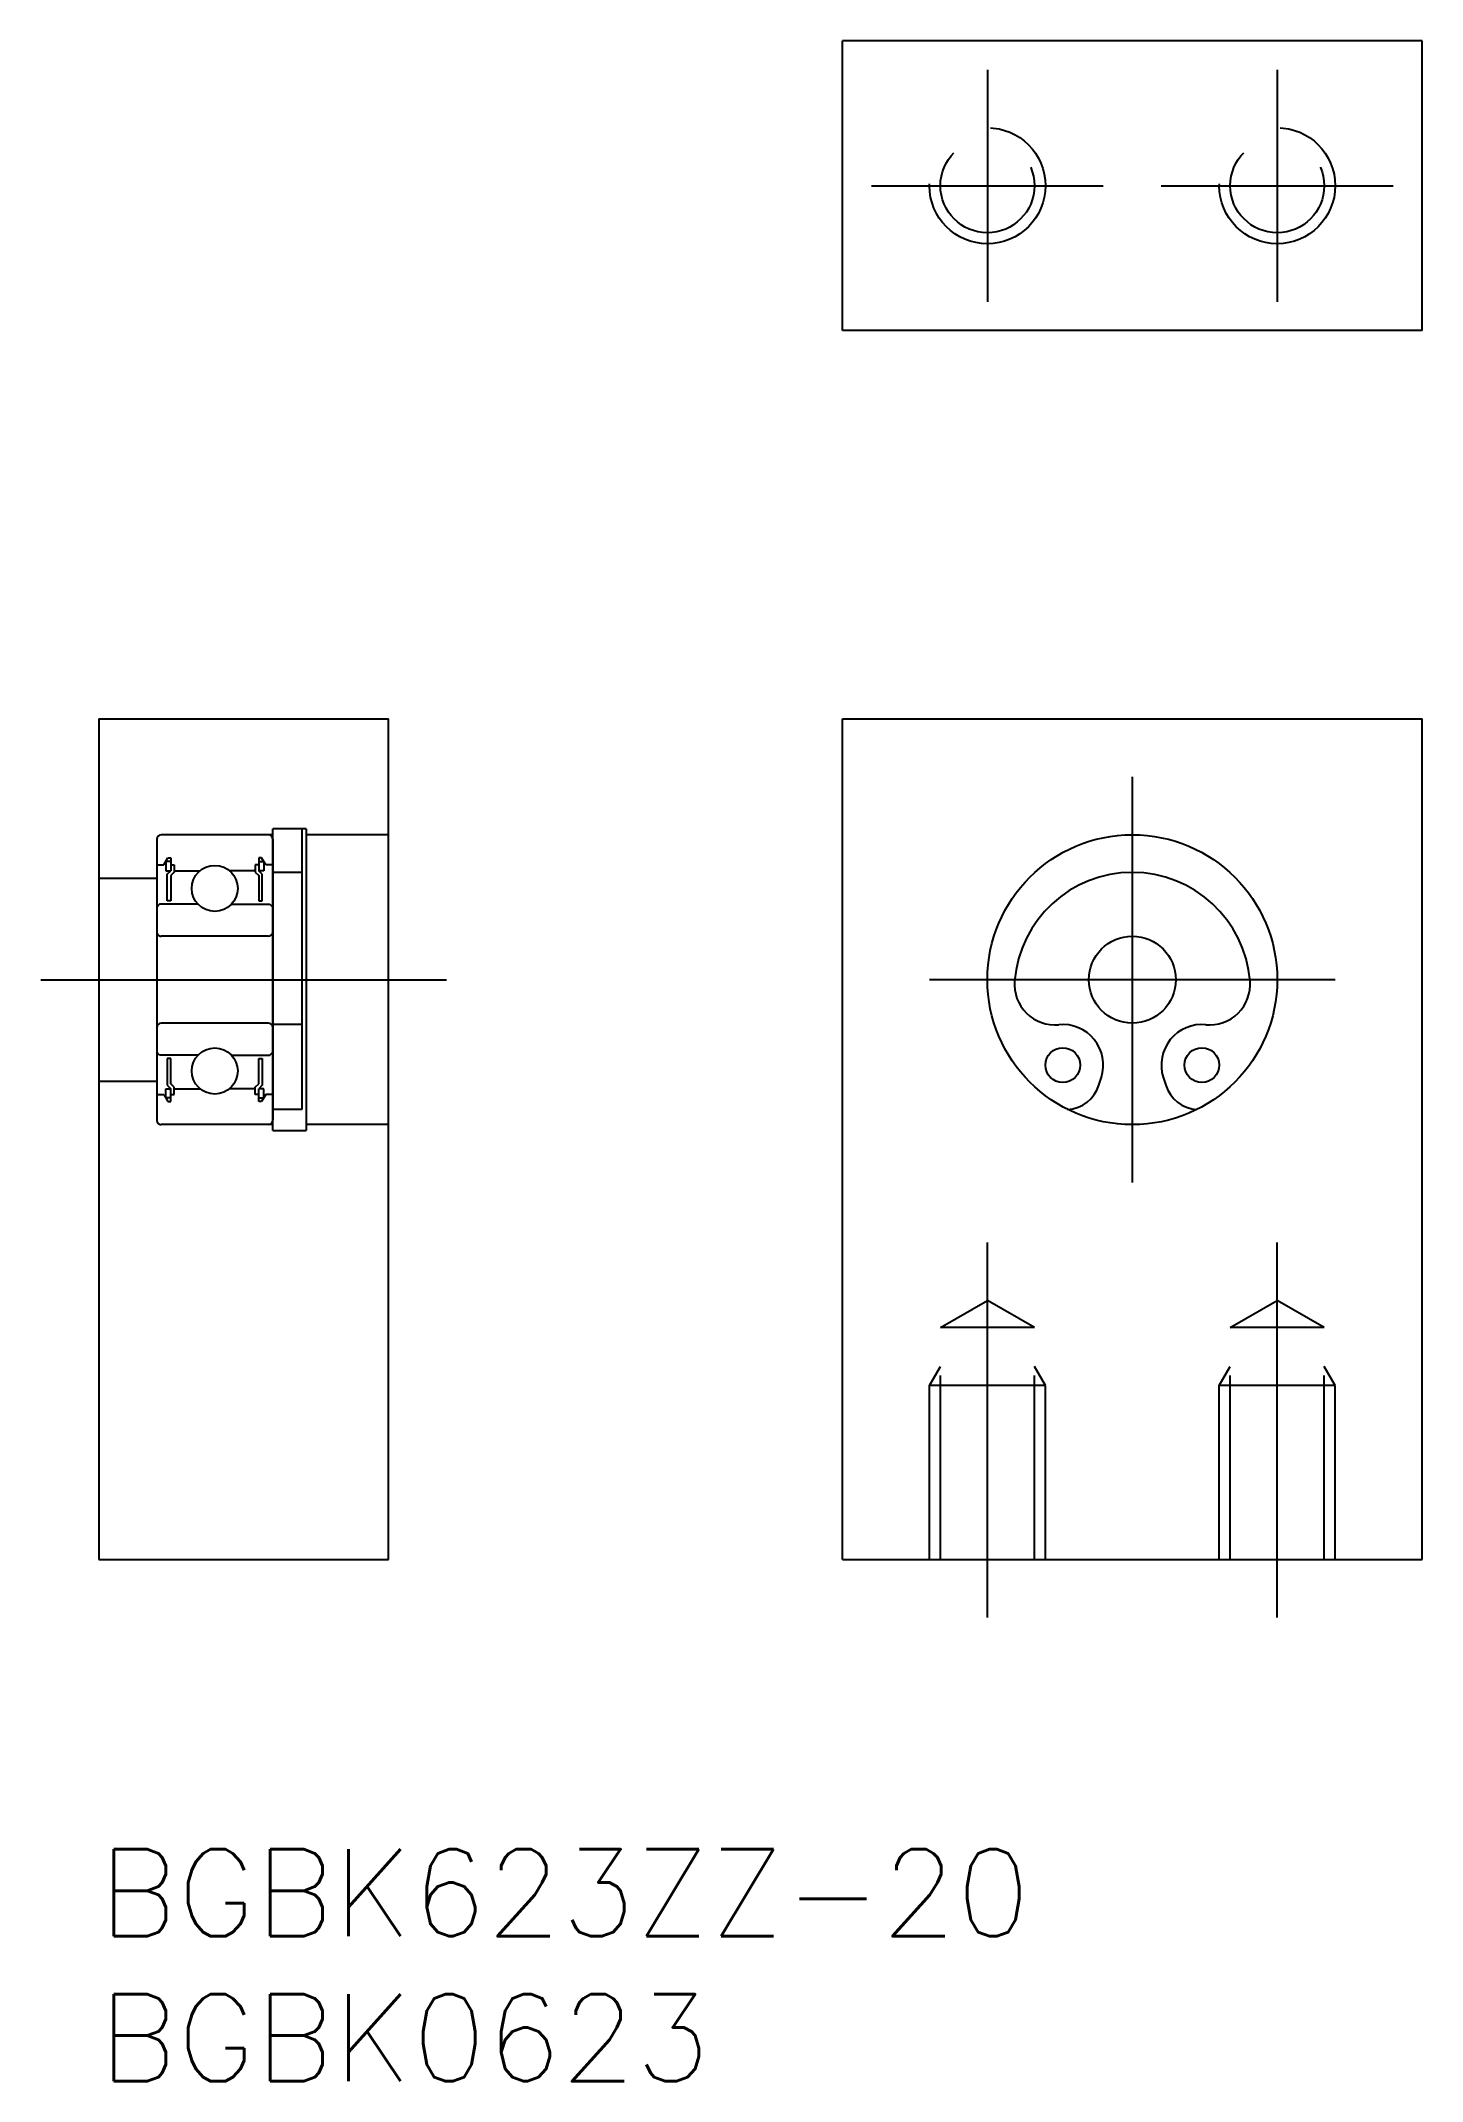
# Model space of a CAD drawing. Extents: x -2 to 45.7, y -8 to 62.4.
import ezdxf

# ---------------------------------------------------------------- set-up
doc = ezdxf.new("R2010")
doc.units = 0
doc.header["$LTSCALE"] = 0.5
doc.linetypes.add('CENTER', pattern=[50.8, 31.75, -6.35, 6.35, -6.35])
doc.linetypes.add('DASHED', pattern=[19.05, 12.7, -6.35])
for name, color, linetype in [('MSM_CENTER', 1, 'CENTER'), ('MSM_CONTINUOUS', 7, 'CONTINUOUS'), ('MSM_DASHED', 4, 'DASHED'), ('MSM_PART_NUMBER', 7, 'CONTINUOUS')]:
    doc.layers.add(name, color=color, linetype=linetype)
doc.styles.get("Standard").update_dxf_attribs({"font": 'txt.shx', "height": 3, "bigfont": 'bigfont.shx'})

# ---------------------------------------------------------------- blocks, each defined once
blk = doc.blocks.new('*U4')
at = {"layer": 'MSM_PART_NUMBER'}
blk.add_text('BGBK623ZZ-20', height=3, dxfattribs=at).set_placement((0, -3))
blk = doc.blocks.new('*U5')
at = {"layer": 'MSM_PART_NUMBER'}
blk.add_text('BGBK0623', height=3, dxfattribs=at).set_placement((0, -8))

msp = doc.modelspace()

# ---------------------------------------------------------------- linework, layer by layer
at = {"layer": 'MSM_CENTER'}
for p, q in [((30.655, 61.39), (30.655, 53.39)), ((40.655, 61.39), (40.655, 53.39)), ((26.655, 57.39), (34.655, 57.39)), ((36.655, 57.39), (44.655, 57.39)), ((35.655, 37), (35.655, 23)), ((-2, 30), (12, 30)), ((42.655, 30), (28.655, 30)), ((30.655, 8), (30.655, 20.936)), ((40.655, 8), (40.655, 20.936))]:
    msp.add_line(p, q, dxfattribs=at)
at = {"layer": 'MSM_CONTINUOUS'}
for p, q in [((25.655, 52.39), (25.655, 62.39)), ((45.655, 62.39), (25.655, 62.39)), ((45.655, 52.39), (45.655, 62.39)), ((45.655, 52.39), (25.655, 52.39)), ((0, 39), (0, 10)), ((0, 39), (10, 39)), ((10, 10), (10, 39)), ((25.655, 10), (25.655, 39)), ((25.655, 39), (45.655, 39)), ((45.655, 10), (45.655, 39)), ((6, 24.8), (6, 35.2)), ((7.15, 35.2), (6, 35.2)), ((7, 35.2, -0.5), (7, 25.524, -0.5)), ((7.15, 35.2, -0.5), (7.15, 24.8, -0.5)), ((2, 34.85), (2, 25.15)), ((6, 35), (2.15, 35)), ((6, 34.85), (6, 25.15)), ((10, 35), (7.15, 35)), ((2, 33.99), (2.03, 33.96)), ((2.03, 33.96), (2.241, 33.96)), ((2.241, 33.96), (2.381, 34.201)), ((2.311, 34.081), (2.311, 33.76)), ((2.482, 34.081), (2.311, 34.081)), ((2.381, 34.201), (2.482, 34.201)), ((2.482, 34.201), (2.482, 33.76)), ((2.482, 33.96), (2.603, 33.96)), ((2.603, 33.96), (2.603, 33.71)), ((2.603, 33.79), (2.633, 33.76)), ((5.397, 33.79), (5.367, 33.76)), ((5.518, 33.96), (5.397, 33.96)), ((5.397, 33.96), (5.397, 33.71)), ((5.518, 34.201), (5.518, 33.76)), ((5.619, 34.201), (5.518, 34.201)), ((5.518, 34.081), (5.689, 34.081)), ((5.759, 33.96), (5.619, 34.201)), ((5.689, 34.081), (5.689, 33.76)), ((5.97, 33.96), (5.759, 33.96)), ((6, 33.99), (5.97, 33.96)), ((0, 33.5), (2, 33.5)), ((2.311, 33.76), (2.482, 33.76)), ((2.362, 33.639), (2.482, 33.76)), ((2.362, 32.716), (2.362, 33.639)), ((2.603, 33.71), (2.482, 33.589)), ((2.482, 33.589), (2.482, 32.716)), ((2.633, 33.76), (3.492, 33.76)), ((5.367, 33.76), (4.508, 33.76)), ((5.397, 33.71), (5.518, 33.589)), ((5.689, 33.76), (5.518, 33.76)), ((5.638, 33.639), (5.518, 33.76)), ((5.518, 33.589), (5.518, 32.716)), ((5.638, 32.716), (5.638, 33.639)), ((7, 33.7), (6, 33.7)), ((2.1, 32.6), (2, 32.5)), ((2, 32.425), (2, 32.425)), ((3.428, 32.6), (2.1, 32.6)), ((2.482, 32.716), (2.362, 32.716)), ((4.572, 32.6), (5.9, 32.6)), ((5.518, 32.716), (5.638, 32.716)), ((5.9, 32.6), (6, 32.5)), ((5.85, 31.5), (2.15, 31.5)), ((5.85, 28.5), (2.15, 28.5)), ((7, 28.454), (6, 28.454)), ((2.1, 27.4), (2, 27.5)), ((5.9, 27.4), (6, 27.5)), ((3.428, 27.4), (2.1, 27.4)), ((2.482, 27.284), (2.362, 27.284)), ((2.362, 27.284), (2.362, 26.361)), ((2.482, 26.411), (2.482, 27.284)), ((4.572, 27.4), (5.9, 27.4)), ((5.518, 27.284), (5.638, 27.284)), ((5.518, 26.411), (5.518, 27.284)), ((5.638, 27.284), (5.638, 26.361)), ((0, 26.5), (2, 26.5)), ((2.311, 26.24), (2.482, 26.24)), ((2.311, 25.919), (2.311, 26.24)), ((2.362, 26.361), (2.482, 26.24)), ((2.603, 26.29), (2.482, 26.411)), ((2.482, 25.799), (2.482, 26.24)), ((2.603, 26.04), (2.603, 26.29)), ((2.603, 26.21), (2.633, 26.24)), ((2.633, 26.24), (3.492, 26.24)), ((5.367, 26.24), (4.508, 26.24)), ((5.397, 26.21), (5.367, 26.24)), ((5.397, 26.29), (5.518, 26.411)), ((5.397, 26.04), (5.397, 26.29)), ((5.638, 26.361), (5.518, 26.24)), ((5.689, 26.24), (5.518, 26.24)), ((5.518, 25.799), (5.518, 26.24)), ((5.689, 25.919), (5.689, 26.24)), ((34.505, 26.362), (34.59, 26.632)), ((36.72, 26.632), (36.806, 26.362)), ((2, 26.01), (2.03, 26.04)), ((2.03, 26.04), (2.241, 26.04)), ((2.241, 26.04), (2.381, 25.799)), ((2.482, 25.919), (2.311, 25.919)), ((2.381, 25.799), (2.482, 25.799)), ((2.482, 26.04), (2.603, 26.04)), ((5.518, 26.04), (5.397, 26.04)), ((5.518, 25.919), (5.689, 25.919)), ((5.619, 25.799), (5.518, 25.799)), ((5.759, 26.04), (5.619, 25.799)), ((5.97, 26.04), (5.759, 26.04)), ((6, 26.01), (5.97, 26.04)), ((7, 25.524), (6, 25.524)), ((6, 25), (2.15, 25)), ((6, 24.8), (7.15, 24.8)), ((10, 25), (7.15, 25)), ((0, 10), (10, 10)), ((25.655, 10), (45.655, 10))]:
    msp.add_line(p, q, dxfattribs=at)
for centre, radius in [((35.655, 30), 5), ((4, 33.15), 0.794), ((35.655, 30), 1.5), ((4, 26.85), 0.794), ((33.255, 27.054), 0.6), ((38.055, 27.054), 0.6)]:
    msp.add_circle(centre, radius, dxfattribs=at)
for centre, radius, start, end in [((2.15, 34.85), 0.15, 90, 179.99998), ((5.85, 34.85), 0.15, 359.99999, 90), ((35.655, 29.625), 4.075, 4.6343, 175.3657), ((2.15, 31.65), 0.15, 179.99998, 270), ((5.85, 31.65), 0.15, 270, 359.99999), ((32.989, 29.841), 1.4, 175.3657, 275.45655), ((38.322, 29.841), 1.4, 264.54345, 4.6343), ((2.15, 28.35), 0.15, 90, 179.99999), ((5.85, 28.35), 0.15, 360, 90), ((33.255, 27.054), 1.4, 342.45156, 95.45656), ((38.055, 27.054), 1.4, 84.54345, 197.54844), ((33.361, 26.724), 1.2, 273.04147, 342.45156), ((37.95, 26.724), 1.2, 197.54844, 266.95853), ((2.15, 25.15), 0.15, 179.99999, 270), ((5.85, 25.15), 0.15, 270, 360)]:
    msp.add_arc(centre, radius, start, end, dxfattribs=at)
at = {"layer": 'MSM_DASHED'}
for p, q in [((29.034, 18), (30.655, 18.936)), ((32.276, 18), (30.655, 18.936)), ((39.034, 18), (40.655, 18.936)), ((42.276, 18), (40.655, 18.936)), ((29.034, 10), (29.034, 18)), ((32.276, 18), (29.034, 18)), ((32.276, 10), (32.276, 18)), ((39.034, 10), (39.034, 18)), ((42.276, 18), (39.034, 18)), ((42.276, 10), (42.276, 18)), ((28.655, 16), (29.034, 16.656)), ((32.655, 16), (32.276, 16.656)), ((38.655, 16), (39.034, 16.656)), ((42.655, 16), (42.276, 16.656)), ((28.655, 10), (28.655, 16)), ((32.655, 16), (28.655, 16)), ((32.655, 10), (32.655, 16)), ((38.655, 10), (38.655, 16)), ((42.655, 16), (38.655, 16)), ((42.655, 10), (42.655, 16))]:
    msp.add_line(p, q, dxfattribs=at)
for centre, radius in [((30.655, 57.39), 2), ((40.655, 57.39), 2), ((30.655, 57.39), 1.621), ((40.655, 57.39), 1.621)]:
    msp.add_circle(centre, radius, dxfattribs=at)

# ---------------------------------------------------------------- block references
at = {"layer": 'MSM_CONTINUOUS'}
for name in ['*U4', '*U5']:
    msp.add_blockref(name, (0, 0), dxfattribs=at)

doc.saveas('drawing.dxf')
